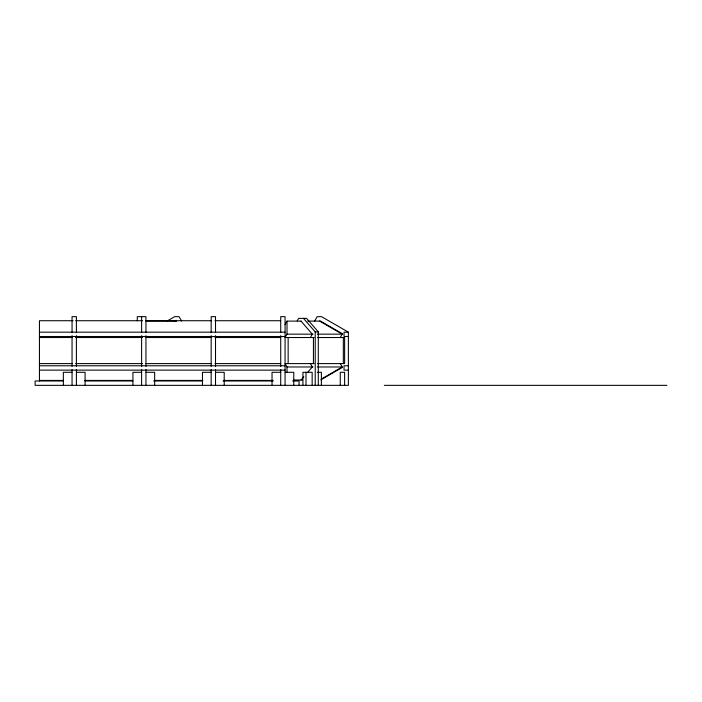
<?xml version="1.0" encoding="UTF-8"?>
<svg xmlns="http://www.w3.org/2000/svg" width="702" height="702" viewBox="0 0 702 702"><rect width="100%" height="100%" fill="white"/><g stroke="black" fill="none" stroke-linecap="round" stroke-linejoin="round"><path stroke-width="1.05" d="M285.073 324.482L287.013 321.112L301.14 321.112M287.013 321.112L287.013 334.152L285.073 337.522L314.119 337.522M297.174 320.884L298.631 318.366L306.563 318.366L318.296 331.906L318.296 385.345M314.636 321.051L317.172 316.655L321.516 316.655L348.376 332.169L348.376 385.345L35.1 385.345L35.1 380.993L63.355 380.993M310.363 337.522L312.311 334.152L301.009 321.112M340.268 337.522L342.436 333.757L319.849 320.717M301.009 380.019L303.834 376.755M307.362 372.674L312.311 366.97L310.363 363.601M167.313 320.937L174.719 316.655L179.063 316.655L181.607 321.051M174.28 321.34L176.132 320.27L176.386 320.717M321.507 378.931L342.207 366.97L317.322 366.97M320.788 379.87L342.436 367.374L340.268 363.601M73.14 320.717L39.444 320.717L39.444 380.993M75.641 320.717L142.541 320.717M145.832 320.717L211.635 320.717M214.917 320.717L280.721 320.717M146.183 321.112L176.614 321.112M307.669 321.112L319.621 321.112L342.207 334.152L317.322 334.152M303.492 318.366L315.224 331.906L318.296 331.906M39.444 332.169L285.073 332.169M348.376 332.169L344.033 332.169L344.033 336.512L348.376 336.512M287.013 334.152L312.987 334.152M39.444 336.512L285.073 336.512M39.444 337.522L72.35 337.522M75.641 337.522L142.541 337.522M145.832 337.522L211.635 337.522M214.917 337.522L280.721 337.522M317.365 337.522L344.612 337.522L344.612 363.601L317.365 363.601M39.444 363.601L72.35 363.601M75.641 363.601L142.541 363.601M145.832 363.601L211.635 363.601M214.917 363.601L280.721 363.601M314.119 363.601L285.073 363.601L287.013 366.97L287.013 372.411M39.444 365.777L285.073 365.777M348.376 365.777L344.033 365.777L344.033 370.13L348.376 370.13M287.013 366.97L312.987 366.97M39.444 370.13L285.073 370.13M72.052 372.297L63.355 372.297L63.355 385.345M76.404 372.297L85.091 372.297L85.091 385.345M141.611 372.297L132.915 372.297L132.915 385.345M145.955 372.297L154.651 372.297L154.651 385.345M211.17 372.297L202.474 372.297L202.474 385.345M215.514 372.297L224.21 372.297L224.21 385.345M280.721 372.297L272.034 372.297L272.034 385.345M285.073 372.297L293.769 372.297L293.769 385.345M317.269 372.297L321.376 372.297L321.376 385.345M293.533 380.019L302.229 380.019M39.444 380.414L63.575 380.414M84.415 380.414L132.669 380.414M154.598 380.414L202.86 380.414M223.692 380.414L273.043 380.414M85.091 380.993L132.915 380.993M153.562 380.993L202.474 380.993M223.122 380.993L273.113 380.993M292.611 380.993L299.07 380.993L299.07 385.345M384.327 385.345L666.9 385.345M344.612 385.345L344.612 372.297L340.268 372.297L340.268 385.345M343.339 337.522L343.339 363.601M315.224 331.906L315.224 385.345M313.434 337.522L313.434 363.601M312.153 385.345L312.153 372.297L302.931 372.297L302.931 385.345M306.002 372.297L306.002 385.345M288.145 337.522L288.145 363.601M285.073 385.345L285.073 316.655L280.721 316.655L280.721 332.669M280.721 335.635L280.721 366.426M280.721 369.542L280.721 385.345M215.514 332.669L215.514 316.655L211.17 316.655L211.17 332.669M215.514 335.635L215.514 366.426M215.514 369.542L215.514 385.345M211.17 335.635L211.17 366.426M211.17 369.542L211.17 385.345M145.955 332.669L145.955 316.655L137.259 316.655L137.259 320.796M145.955 335.635L145.955 366.426M145.955 369.542L145.955 385.345M141.611 316.655L141.611 332.669M141.611 335.635L141.611 366.426M141.611 369.542L141.611 385.345M76.404 332.669L76.404 316.655L72.052 316.655L72.052 332.669M76.404 335.635L76.404 366.426M76.404 369.542L76.404 385.345M72.052 335.635L72.052 366.426M72.052 369.542L72.052 385.345"/></g></svg>
